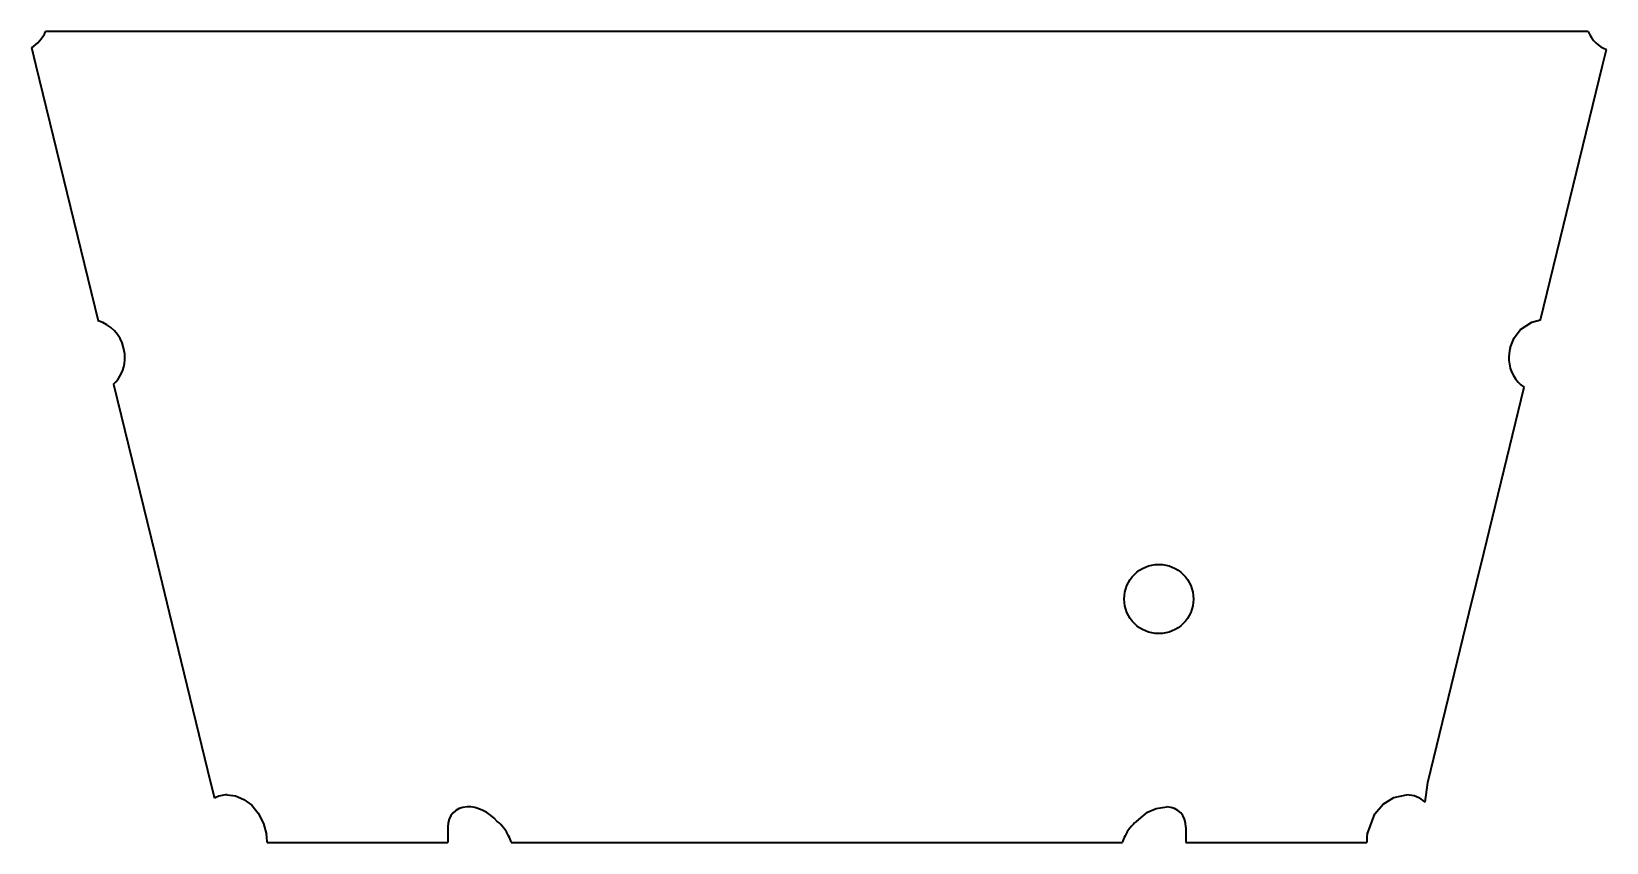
# Model space of a CAD drawing. Extents: x 102 to 739, y 133 to 461.
import ezdxf

# ---------------------------------------------------------------- set-up
doc = ezdxf.new("R2010")
doc.units = 0

msp = doc.modelspace()

# ---------------------------------------------------------------- linework, layer by layer
at = {"color": 7, "lineweight": 35}
for p, q in [((115.070526, 461.000061), (107.533142, 461.000061)), ((726.119751, 461.000061), (115.070526, 461.000061)), ((731.736572, 461.000061), (726.119751, 461.000061)), ((101.813538, 454.510132), (103.579315, 447.270447)), ((737.610962, 447.270447), (739.186462, 453.72998)), ((103.579315, 447.270447), (128.781738, 343.940613)), ((712.504333, 344.333374), (737.610962, 447.270447)), ((135.01886, 318.368347), (151.689789, 250.017517)), ((689.500488, 250.017517), (705.861328, 317.096863)), ((151.689789, 250.017517), (157.552216, 225.981628)), ((683.638062, 225.981628), (689.500488, 250.017517)), ((157.552216, 225.981628), (174.318497, 157.239807)), ((666.871765, 157.239807), (683.638062, 225.981628)), ((174.318497, 157.239807), (175.844528, 150.983093)), ((665.849915, 149.311523), (666.871765, 157.239807)), ((270.266754, 139.231079), (270.266754, 133.000061)), ((569.00293, 139.231079), (569.00293, 133.000061)), ((197.13176, 133.000061), (270.266754, 133.000061)), ((295.968475, 133.000061), (543.301208, 133.000061)), ((569.00293, 133.000061), (642.137939, 133.000061))]:
    msp.add_line(p, q, dxfattribs=at)
for points in [[(700.21759, 333.108398), (701.766846, 337.076416), (704.365173, 340.437317), (708.987183, 343.436829), (712.504333, 344.333374)], [(180.952255, 152.266479), (184.355057, 151.839661), (187.729706, 150.443848), (190.958313, 148.026123), (193.608109, 144.867615), (195.741379, 140.742126), (196.919052, 136.233398)], [(548.943237, 141.552307), (553.47113, 145.257874), (556.90332, 146.795044), (561.199646, 147.40741)], [(642.350647, 136.233398), (645.478882, 144.590393), (648.873779, 148.539795), (653.14917, 151.236572), (658.317444, 152.266479)]]:
    msp.add_lwpolyline(points, dxfattribs=at)
msp.add_circle((558.023071, 231.476074), 14, dxfattribs=at)
for centre, radius, start, end in [((124.600555, 329.011536), 15.020936, 356.59481, 15.826262), ((714.66925, 329.011597), 15.021031, 164.172981, 183.404708), ((181.109238, 140.828735), 11.438252, 90.786321, 117.405255), ((176.770645, 133.282471), 20.363212, 359.205289, 8.3322), ((280.929077, 128.696167), 15.643638, 15.969742, 26.749285), ((558.340637, 128.696167), 15.6436, 153.251003, 164.030271), ((662.499084, 133.282471), 20.363212, 171.667789, 180.794715)]:
    msp.add_arc(centre, radius, start, end, dxfattribs=at)
for centre, major_axis, ratio, start_param, end_param in [((95.101349, 471.055725), (-3.467621, 17.73761), 0.77318, 3.3883303729, 3.9673281881), ((744.202637, 471.108887), (3.531006, 17.785278), 0.772335, 2.3195267165, 3.0316969272), ((125.414703, 329.936279), (-3.626434, 14.063232), 0.964054, 4.6893957551, 5.7795461262), ((125.588715, 329.269714), (-3.630768, 14.060669), 0.964038, 3.6167946914, 4.3889393914), ((713.680359, 329.269653), (3.626984, 14.06134), 0.964018, 1.8939693415, 2.8119995651), ((282.486084, 135.286316), (10.021637, -9.798279), 0.713524, 2.549688422, 3.7507189658), ((282.485046, 135.289124), (10.020508, -9.795288), 0.71354, 1.4829596709, 2.5495814677), ((556.783752, 135.286377), (10.021454, 9.798279), 0.713528, 5.6740483167, 6.8750852009), ((656.4552, 135.309082), (5.083221, 16.448059), 0.812688, 5.9298453686, 6.5159882089), ((284.237244, 133.570801), (10.023254, -9.797058), 0.713638, 1.1197133649, 1.6582665276), ((555.028259, 133.573425), (10.019562, 9.795959), 0.713469, 1.4831277957, 2.0218171195)]:
    msp.add_ellipse(centre, major_axis=major_axis, ratio=ratio, start_param=start_param, end_param=end_param, dxfattribs=at)

doc.saveas('drawing.dxf')
